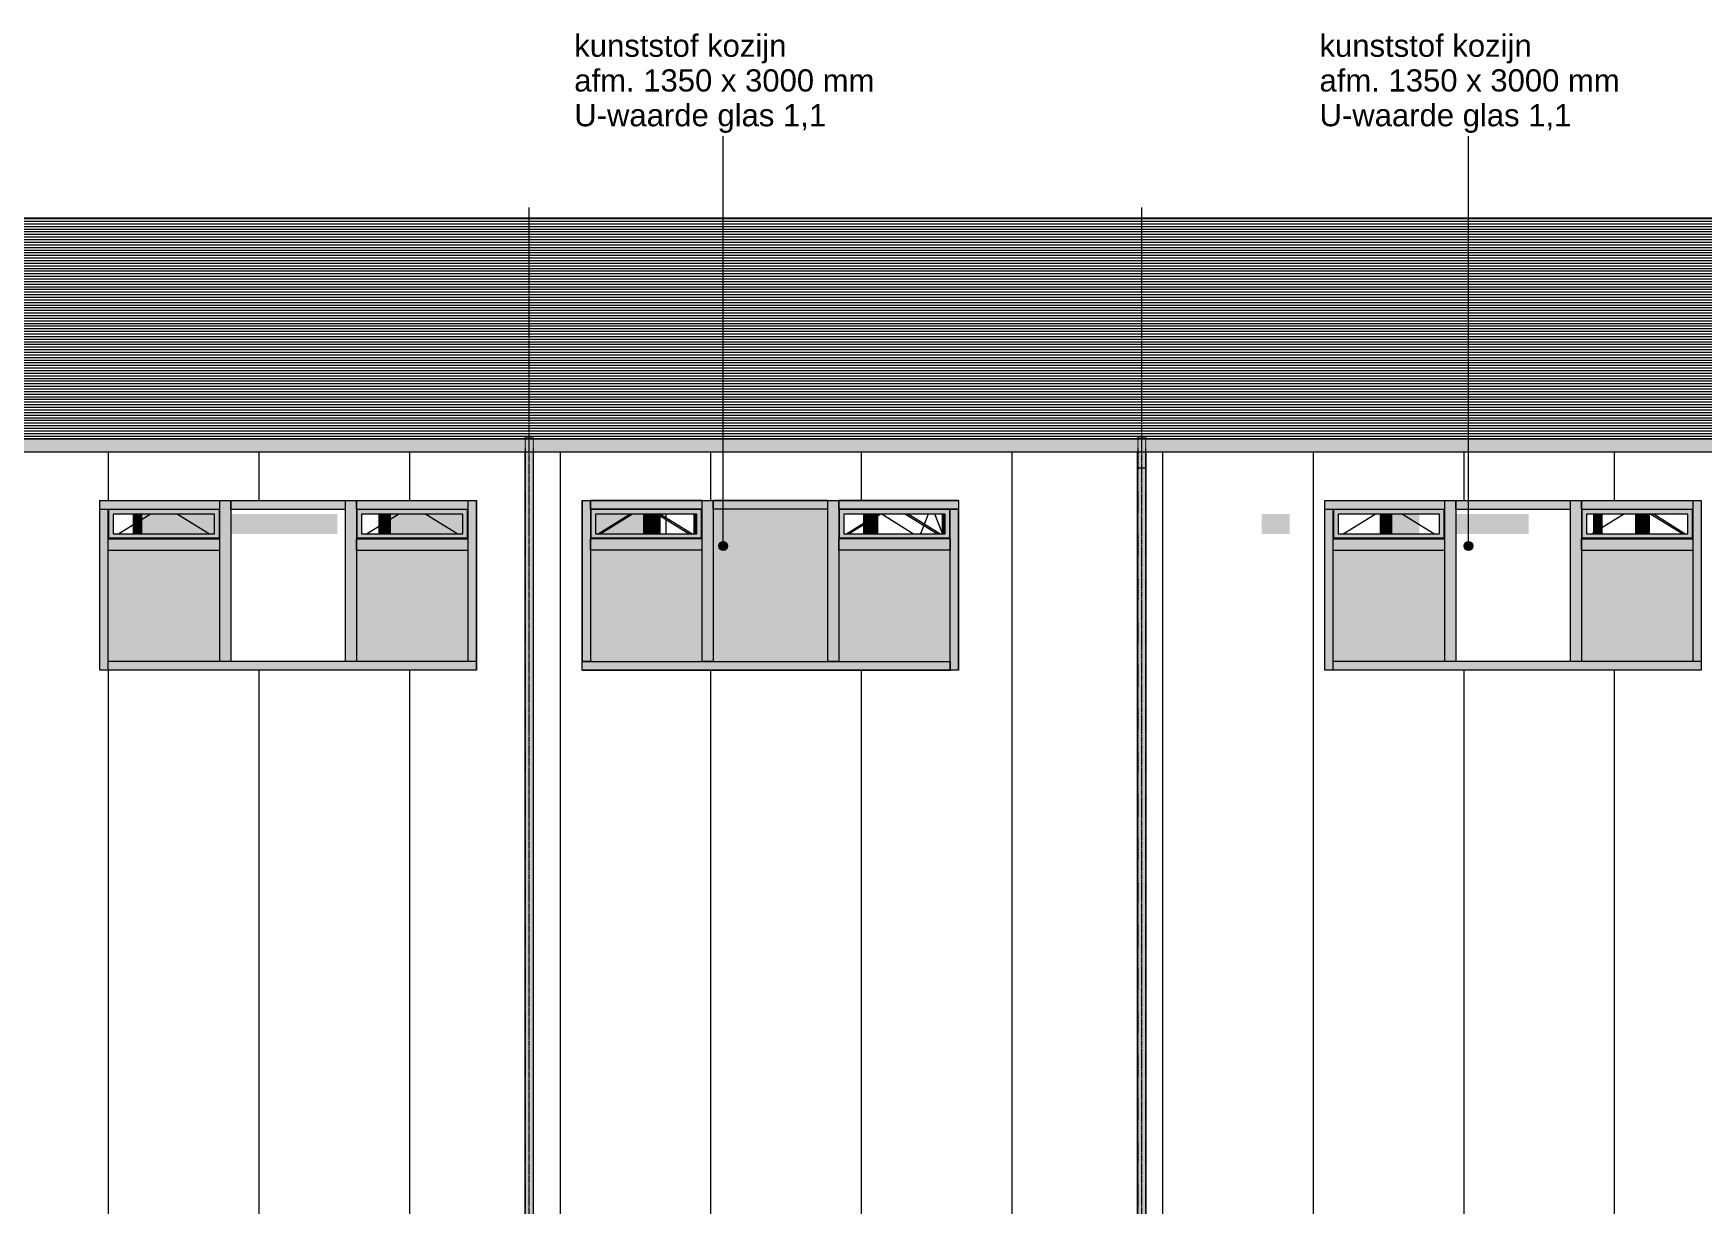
# Model space of a CAD drawing. Header units: millimetres. Extents: x 48682 to 485846, y -7071 to 11878.
# Drawn here: x 96413 to 109712, y 740 to 10074 of the extents above; entities that cross this region are included whole.
import ezdxf

# ---------------------------------------------------------------- set-up
doc = ezdxf.new("R2010")
doc.units = ezdxf.units.MM
doc.linetypes.add('Grid Line', pattern=[22.225, 12.7, -3.175, 3.175, -3.175])
doc.linetypes.add('Hidden', pattern=[4, 2, -2])
for name, color, linetype, lineweight in [('A-DETL', 90, 'Continuous', 13), ('A-DOOR', 31, 'Continuous', 18), ('A-DOOR-GLAZ', 31, 'Continuous', 13), ('A-FLOR', 192, 'Continuous', 18), ('A-FLOR-PATT', 8, 'Continuous', 18), ('A-GLAZ', 151, 'Continuous', 18), ('A-GLAZ-CWMG', 51, 'Continuous', 13), ('A-WALL-PATT', 111, 'Continuous', 13), ('G-ANNO-TEXT', 231, 'Continuous', 9), ('S-COLS', 52, 'Continuous', 18), ('S-COLS-HDLN', 52, 'Hidden', 9), ('S-GRID', 1, 'Continuous', 9)]:
    doc.layers.add(name, color=color, linetype=linetype, lineweight=lineweight)
doc.styles.add('Arial', font='arial.ttf', dxfattribs={"height": 177.035928})

# ---------------------------------------------------------------- blocks, each defined once
blk = doc.blocks.new('300_28_ISR_kolom_buis - ø70x3_6 2-8360458-200_rechts')
at = {"layer": 'S-COLS-HDLN', "linetype": 'Continuous', "lineweight": 18}
for points in [[(71977, 6085), (71977, 6243), (71942, 6243), (71944, 6085), (71976, 6085)], [(71985, 6085), (72012, 6085), (72012, 6243), (71977, 6243), (71977, 6085)]]:
    blk.add_hatch(color=256, dxfattribs=at).paths.add_polyline_path(points, flags=0)
at = {"layer": 'A-DETL', "lineweight": 18}
for p, q in [((71942, 6243), (71942, 6085)), ((72012, 6085), (72012, 6243))]:
    blk.add_line(p, q, dxfattribs=at)
at = {"layer": 'S-COLS', "linetype": 'Hidden', "lineweight": 9}
for p, q in [((71946, 6243), (71946, 6085)), ((72009, 6243), (72009, 6085))]:
    blk.add_line(p, q, dxfattribs=at)
blk = doc.blocks.new('300_28_ISR_kolom_buis - ø70x3_6 2-V1-200_rechts')
at = {"layer": 'S-COLS-HDLN', "linetype": 'Continuous', "lineweight": 18}
h = blk.add_hatch(color=256, dxfattribs=at)
h.paths.add_polyline_path([(75964, 0), (75964, 6740), (75929, 6740), (75929, 0), (75955, 0)], flags=0)
h.paths.add_polyline_path([(75964, 6840), (75964, 6850), (75929, 6849), (75930, 6847), (75934, 6845), (75947, 6841), (75964, 6840)], flags=0)
h = blk.add_hatch(color=256, dxfattribs=at)
h.paths.add_polyline_path([(75964, 0), (75999, 0), (75999, 6740), (75964, 6740), (75964, 249)], flags=0)
h.paths.add_polyline_path([(75964, 6840), (75982, 6841), (75995, 6845), (75998, 6847), (75999, 6850), (75964, 6850)], flags=0)
at = {"layer": 'A-DETL', "lineweight": 18}
for p, q in [((75929, 6850), (75929, 6841)), ((75929, 6850), (75964, 6850)), ((75964, 6850), (75999, 6850)), ((75999, 6841), (75999, 6850)), ((75929, 6740), (75929, 0)), ((75999, 0), (75999, 6740))]:
    blk.add_line(p, q, dxfattribs=at)
at = {"layer": 'S-COLS', "linetype": 'Hidden', "lineweight": 9}
for p, q in [((75933, 6850), (75933, 0)), ((75996, 6850), (75996, 0))]:
    blk.add_line(p, q, dxfattribs=at)
blk = doc.blocks.new('31_WI_RT62_BI_raam - BI_val-8481284-200_rechts')
at = {"layer": 'A-GLAZ'}
for points in [[(62642, 6085), (62642, 6243), (62640, 6243), (62640, 6085)], [(62643, 6085), (62661, 6085), (62661, 6243), (62642, 6243), (62642, 6085)]]:
    blk.add_hatch(color=256, dxfattribs=at).paths.add_polyline_path(points, flags=0)
at = {"layer": 'A-GLAZ', "lineweight": 13}
for p, q in [((61874, 6085), (62127, 6243)), ((62346, 6243), (62599, 6085))]:
    blk.add_line(p, q, dxfattribs=at)
at = {"layer": 'A-GLAZ', "linetype": 'Hidden', "lineweight": 13}
for p, q in [((61874, 6085), (62127, 6243)), ((62346, 6243), (62599, 6085))]:
    blk.add_line(p, q, dxfattribs=at)
at = {"layer": 'A-GLAZ'}
for p, q in [((62640, 6085), (62640, 6243)), ((62642, 6085), (62642, 6243))]:
    blk.add_line(p, q, dxfattribs=at)
blk = doc.blocks.new('31_WI_RT62_BI_raam - BI_val-8509481-200_rechts')
at = {"layer": 'A-GLAZ'}
for points in [[(64621, 6085), (64621, 6243), (64619, 6243), (64619, 6085)], [(64621, 6085), (64639, 6085), (64639, 6243), (64621, 6243), (64621, 6085)]]:
    blk.add_hatch(color=256, dxfattribs=at).paths.add_polyline_path(points, flags=0)
at = {"layer": 'A-GLAZ', "lineweight": 13}
for p, q in [((63852, 6085), (64105, 6243)), ((64324, 6243), (64578, 6085))]:
    blk.add_line(p, q, dxfattribs=at)
at = {"layer": 'A-GLAZ', "linetype": 'Hidden', "lineweight": 13}
for p, q in [((63852, 6085), (64105, 6243)), ((64324, 6243), (64578, 6085))]:
    blk.add_line(p, q, dxfattribs=at)
at = {"layer": 'A-GLAZ'}
for p, q in [((64619, 6085), (64619, 6243)), ((64621, 6085), (64621, 6243))]:
    blk.add_line(p, q, dxfattribs=at)
blk = doc.blocks.new('32_DO_glas - 01-8532440-200_rechts')
at = {"layer": 'A-DOOR-GLAZ'}
blk.add_hatch(color=256, dxfattribs=at).paths.add_polyline_path([(70556, 6085), (70556, 6243), (70333, 6243), (70333, 6085), (70453, 6085)], flags=0)
blk = doc.blocks.new('Rectangular Mullion - 32_rechts_67x100-V3-200_rechts')
at = {"layer": 'A-GLAZ-CWMG'}
blk.add_hatch(color=256, dxfattribs=at).paths.add_polyline_path([(103030, 6085), (103097, 6085), (103097, 6243), (103030, 6243), (103030, 6118)], flags=0)
for p, q in [((103030, 6243), (103030, 6085)), ((103097, 6243), (103097, 6085))]:
    blk.add_line(p, q, dxfattribs=at)
blk = doc.blocks.new('Rectangular Mullion - 32_tussen_90x100-8431527-200_rechts')
at = {"layer": 'A-GLAZ-CWMG'}
blk.add_hatch(color=256, dxfattribs=at).paths.add_polyline_path([(68265, 6085), (68265, 6243), (68175, 6243), (68175, 6085), (68220, 6085)], flags=0)
for p, q in [((68175, 6243), (68175, 6085)), ((68265, 6243), (68265, 6085))]:
    blk.add_line(p, q, dxfattribs=at)
blk = doc.blocks.new('32_DO_glas - 01-8469395-200_rechts')
at = {"layer": 'A-DOOR-GLAZ'}
blk.add_hatch(color=256, dxfattribs=at).paths.add_polyline_path([(97277, 6085), (97857, 6085), (97857, 6243), (97277, 6243), (97277, 6214)], flags=0)
blk = doc.blocks.new('Rectangular Mullion - 32_links_67x100-8469397-200_rechts')
at = {"layer": 'A-GLAZ-CWMG'}
blk.add_hatch(color=256, dxfattribs=at).paths.add_polyline_path([(97277, 6085), (97277, 6243), (97210, 6243), (97210, 6085), (97248, 6085)], flags=0)
for p, q in [((97210, 6085), (97210, 6243)), ((97277, 6085), (97277, 6243))]:
    blk.add_line(p, q, dxfattribs=at)
blk = doc.blocks.new('32_DO_glas - 01-8469398-200_rechts')
at = {"layer": 'A-DOOR-GLAZ'}
blk.add_hatch(color=256, dxfattribs=at).paths.add_polyline_path([(99255, 6085), (99835, 6085), (99835, 6243), (99255, 6243), (99255, 6214)], flags=0)
blk = doc.blocks.new('Rectangular Mullion - 32_tussen_90x100-8469392-200_rechts')
at = {"layer": 'A-GLAZ-CWMG'}
blk.add_hatch(color=256, dxfattribs=at).paths.add_polyline_path([(73663, 6085), (73698, 6085), (73698, 6243), (73608, 6243), (73608, 6085)], flags=0)
for p, q in [((73608, 6243), (73608, 6085)), ((73698, 6243), (73698, 6085))]:
    blk.add_line(p, q, dxfattribs=at)
blk = doc.blocks.new('31_WI_RT62_BI_raam - BI_draaival_links-8501019-200_rechts')
at = {"layer": 'A-GLAZ'}
for points in [[(101363, 6085), (101368, 6085), (101368, 6243), (101363, 6243), (101363, 6118)], [(101403, 6085), (101403, 6243), (101368, 6243), (101368, 6085), (101398, 6085)]]:
    blk.add_hatch(color=256, dxfattribs=at).paths.add_polyline_path(points, flags=0)
for p, q in [((101368, 6085), (101368, 6243)), ((101403, 6243), (101403, 6085))]:
    blk.add_line(p, q, dxfattribs=at)
blk = doc.blocks.new('Rectangular Mullion - 32_tussen_90x100-8501012-200_rechts')
at = {"layer": 'A-GLAZ-CWMG'}
blk.add_hatch(color=256, dxfattribs=at).paths.add_polyline_path([(101295, 6085), (101363, 6085), (101363, 6243), (101273, 6243), (101273, 6085)], flags=0)
for p, q in [((101273, 6243), (101273, 6085)), ((101363, 6243), (101363, 6085))]:
    blk.add_line(p, q, dxfattribs=at)
blk = doc.blocks.new('32_DO_glas - 01-8501051-200_rechts')
at = {"layer": 'A-DOOR-GLAZ'}
blk.add_hatch(color=256, dxfattribs=at).paths.add_polyline_path([(101016, 6085), (101273, 6085), (101273, 6243), (100891, 6243), (100891, 6085)], flags=0)
blk = doc.blocks.new('31_WI_RT62_BI_raam - BI_draaival_links-V6-200_rechts')
at = {"layer": 'A-GLAZ'}
for points in [[(103102, 6085), (103102, 6243), (103097, 6243), (103097, 6085)], [(103137, 6085), (103137, 6243), (103102, 6243), (103102, 6085), (103132, 6085)]]:
    blk.add_hatch(color=256, dxfattribs=at).paths.add_polyline_path(points, flags=0)
for p, q in [((103102, 6085), (103102, 6243)), ((103137, 6243), (103137, 6085))]:
    blk.add_line(p, q, dxfattribs=at)
at = {"layer": 'A-GLAZ', "lineweight": 13}
for p, q in [((103176, 6243), (103424, 6085)), ((103542, 6243), (103480, 6085)), ((103657, 6087), (103596, 6243))]:
    blk.add_line(p, q, dxfattribs=at)
at = {"layer": 'A-GLAZ', "linetype": 'Hidden', "lineweight": 13}
for p, q in [((103176, 6243), (103424, 6085)), ((103542, 6243), (103480, 6085)), ((103657, 6087), (103596, 6243))]:
    blk.add_line(p, q, dxfattribs=at)
blk = doc.blocks.new('31_WI_RT62_BI_raam - BI_draaival_links-V7-200_rechts')
at = {"layer": 'A-GLAZ'}
for points in [[(109250, 6085), (109252, 6085), (109252, 6243), (109247, 6243), (109247, 6085)], [(109287, 6085), (109287, 6243), (109252, 6243), (109252, 6085), (109282, 6085)]]:
    blk.add_hatch(color=256, dxfattribs=at).paths.add_polyline_path(points, flags=0)
for p, q in [((109252, 6085), (109252, 6243)), ((109287, 6243), (109287, 6085))]:
    blk.add_line(p, q, dxfattribs=at)
at = {"layer": 'A-GLAZ', "lineweight": 13}
blk.add_line((109326, 6243), (109574, 6085), dxfattribs=at)
at = {"layer": 'A-GLAZ', "linetype": 'Hidden', "lineweight": 13}
blk.add_line((109326, 6243), (109574, 6085), dxfattribs=at)
blk = doc.blocks.new('300_28_ISR_kolom_buis - ø70x3_6 2-8303387-200_rechts')
at = {"layer": 'S-COLS-HDLN', "linetype": 'Continuous', "lineweight": 18}
for points in [[(105234, 0), (105243, 0), (105243, 6610), (105208, 6610), (105208, 249), (105208, 0), (105225, 0)], [(105252, 0), (105278, 0), (105278, 6610), (105243, 6610), (105243, 0)]]:
    blk.add_hatch(color=256, dxfattribs=at).paths.add_polyline_path(points, flags=0)
at = {"layer": 'A-DETL', "lineweight": 18}
for p, q in [((105208, 6610), (105208, 0)), ((105208, 6610), (105243, 6610)), ((105243, 6610), (105278, 6610)), ((105278, 0), (105278, 6610))]:
    blk.add_line(p, q, dxfattribs=at)
at = {"layer": 'S-COLS', "linetype": 'Hidden', "lineweight": 9}
for p, q in [((105212, 6610), (105212, 0)), ((105274, 6610), (105274, 0))]:
    blk.add_line(p, q, dxfattribs=at)
blk = doc.blocks.new('32_DO_glas - 01-8692261-200_rechts')
at = {"layer": 'A-DOOR-GLAZ'}
blk.add_hatch(color=256, dxfattribs=at).paths.add_polyline_path([(112321, 5067), (112536, 5067), (112536, 5955), (111648, 5955), (111648, 5067)], flags=0)
blk = doc.blocks.new('Rectangular Mullion - 32_rechts_67x100_vlak-8692244-200_rechts')
at = {"layer": 'A-GLAZ-CWMG'}
blk.add_hatch(color=256, dxfattribs=at).paths.add_polyline_path([(113995, 6283), (114514, 6283), (114514, 6350), (113626, 6350), (113626, 6283), (113716, 6283)], flags=0)
for p, q in [((113626, 6283), (113626, 6350)), ((113626, 6350), (114514, 6350)), ((113626, 6283), (114514, 6283)), ((114514, 6350), (114514, 6283))]:
    blk.add_line(p, q, dxfattribs=at)
blk = doc.blocks.new('Rectangular Mullion - 32_links_67x100_vlak-8692245-200_rechts')
at = {"layer": 'A-GLAZ-CWMG'}
blk.add_hatch(color=256, dxfattribs=at).paths.add_polyline_path([(111648, 5000), (112581, 5000), (112581, 5067), (111648, 5067)], flags=0)
for p, q in [((111648, 5000), (111648, 5067)), ((112581, 5067), (111648, 5067)), ((112581, 5000), (111648, 5000))]:
    blk.add_line(p, q, dxfattribs=at)
blk = doc.blocks.new('Rectangular Mullion - 32_rechts_67x100_vlak-8692262-200_rechts')
at = {"layer": 'A-GLAZ-CWMG'}
blk.add_hatch(color=256, dxfattribs=at).paths.add_polyline_path([(114554, 5067), (114581, 5067), (114581, 6000), (114514, 6000), (114514, 5067)], flags=0)
for p, q in [((114514, 6000), (114514, 5067)), ((114581, 6000), (114581, 5067)), ((114581, 5067), (114514, 5067))]:
    blk.add_line(p, q, dxfattribs=at)
blk = doc.blocks.new('Rectangular Mullion - 32_links_67x100_vlak-8692263-200_rechts')
at = {"layer": 'A-GLAZ-CWMG'}
blk.add_hatch(color=256, dxfattribs=at).paths.add_polyline_path([(111648, 6000), (111648, 6283), (111581, 6283), (111581, 6000)], flags=0)
for p, q in [((111581, 6283), (111648, 6283)), ((111581, 6000), (111581, 6283)), ((111648, 6000), (111648, 6283))]:
    blk.add_line(p, q, dxfattribs=at)
blk = doc.blocks.new('Rectangular Mullion - 32_rechts_67x100_vlak-8692246-200_rechts')
at = {"layer": 'A-GLAZ-CWMG'}
blk.add_hatch(color=256, dxfattribs=at).paths.add_polyline_path([(111581, 6283), (112536, 6283), (112536, 6350), (111581, 6350)], flags=0)
for p, q in [((111581, 6283), (111581, 6350)), ((111581, 6350), (112536, 6350)), ((111581, 6283), (112536, 6283)), ((112536, 6350), (112536, 6283))]:
    blk.add_line(p, q, dxfattribs=at)
blk = doc.blocks.new('Rectangular Mullion - 32_links_67x100_vlak-8692247-200_rechts')
at = {"layer": 'A-GLAZ-CWMG'}
blk.add_hatch(color=256, dxfattribs=at).paths.add_polyline_path([(112581, 5000), (113581, 5000), (113581, 5067), (112581, 5067)], flags=0)
for p, q in [((113581, 5067), (112581, 5067)), ((113581, 5000), (112581, 5000))]:
    blk.add_line(p, q, dxfattribs=at)
blk = doc.blocks.new('Rectangular Mullion - 32_tussen_90x100-8256226-200_rechts')
at = {"layer": 'A-GLAZ-CWMG'}
blk.add_hatch(color=256, dxfattribs=at).paths.add_polyline_path([(112626, 5067), (112626, 6000), (112536, 6000), (112536, 5067)], flags=0)
for p, q in [((112536, 6000), (112536, 5067)), ((112626, 6000), (112626, 5067)), ((112626, 5067), (112536, 5067))]:
    blk.add_line(p, q, dxfattribs=at)
blk = doc.blocks.new('Rectangular Mullion - 32_rechts_67x100_vlak-8692248-200_rechts')
at = {"layer": 'A-GLAZ-CWMG'}
blk.add_hatch(color=256, dxfattribs=at).paths.add_polyline_path([(112626, 6283), (113536, 6283), (113536, 6350), (112626, 6350)], flags=0)
for p, q in [((112626, 6283), (112626, 6350)), ((112626, 6350), (113536, 6350)), ((112626, 6283), (113536, 6283)), ((113536, 6350), (113536, 6283))]:
    blk.add_line(p, q, dxfattribs=at)
blk = doc.blocks.new('Rectangular Mullion - 32_links_67x100_vlak-8692249-200_rechts')
at = {"layer": 'A-GLAZ-CWMG'}
blk.add_hatch(color=256, dxfattribs=at).paths.add_polyline_path([(113581, 5000), (114581, 5000), (114581, 5067), (113581, 5067)], flags=0)
for p, q in [((114581, 5067), (113581, 5067)), ((114581, 5067), (114581, 5000)), ((114581, 5000), (113581, 5000))]:
    blk.add_line(p, q, dxfattribs=at)
blk = doc.blocks.new('31_WI_RT62_BI_raam - BI_val-8692271-200_rechts')
at = {"layer": 'A-GLAZ'}
h = blk.add_hatch(color=256, dxfattribs=at)
h.paths.add_polyline_path([(112531, 6045), (112536, 6045), (112536, 6283), (111648, 6283), (111648, 6045), (112496, 6045)], flags=0)
h.paths.add_polyline_path([(112460, 6050), (111653, 6050), (111653, 6278), (112531, 6278), (112531, 6050), (112496, 6050)], flags=0)
h = blk.add_hatch(color=256, dxfattribs=at)
h.paths.add_polyline_path([(111653, 6050), (112531, 6050), (112531, 6278), (111653, 6278), (111653, 6118)], flags=0)
h.paths.add_polyline_path([(112042, 6085), (111688, 6085), (111688, 6243), (112496, 6243), (112496, 6085), (112321, 6085)], flags=0)
for p, q in [((111653, 6050), (111653, 6278)), ((112531, 6278), (111653, 6278)), ((112531, 6278), (112531, 6050)), ((111688, 6243), (111688, 6085)), ((112496, 6243), (111688, 6243)), ((112496, 6085), (112496, 6243)), ((112531, 6050), (111653, 6050)), ((111688, 6085), (112496, 6085))]:
    blk.add_line(p, q, dxfattribs=at)
at = {"layer": 'A-GLAZ', "lineweight": 13}
for p, q in [((111729, 6085), (111983, 6243)), ((112201, 6243), (112455, 6085))]:
    blk.add_line(p, q, dxfattribs=at)
at = {"layer": 'A-GLAZ', "linetype": 'Hidden', "lineweight": 13}
for p, q in [((111729, 6085), (111983, 6243)), ((112201, 6243), (112455, 6085))]:
    blk.add_line(p, q, dxfattribs=at)
blk = doc.blocks.new('Rectangular Mullion - 32_rechts_67x100_vlak-8692278-200_rechts')
at = {"layer": 'A-GLAZ-CWMG'}
blk.add_hatch(color=256, dxfattribs=at).paths.add_polyline_path([(114581, 6000), (114581, 6350), (114514, 6350), (114514, 6000), (114554, 6000)], flags=0)
for p, q in [((114514, 6350), (114581, 6350)), ((114514, 6350), (114514, 6000)), ((114581, 6350), (114581, 6000))]:
    blk.add_line(p, q, dxfattribs=at)
blk = doc.blocks.new('Rectangular Mullion - 32_links_67x100_vlak-8692279-200_rechts')
at = {"layer": 'A-GLAZ-CWMG'}
blk.add_hatch(color=256, dxfattribs=at).paths.add_polyline_path([(111648, 5000), (111648, 6000), (111581, 6000), (111581, 5000)], flags=0)
for p, q in [((111581, 5000), (111581, 6000)), ((111648, 5000), (111648, 6000)), ((111648, 5000), (111581, 5000))]:
    blk.add_line(p, q, dxfattribs=at)
blk = doc.blocks.new('Rectangular Mullion - 32_tussen_90x100-8692250-200_rechts')
at = {"layer": 'A-GLAZ-CWMG'}
blk.add_hatch(color=256, dxfattribs=at).paths.add_polyline_path([(111648, 5955), (112536, 5955), (112536, 6045), (111648, 6045), (111648, 6022)], flags=0)
for p, q in [((111648, 5955), (111648, 6045)), ((111648, 6045), (112536, 6045)), ((112536, 6045), (112536, 5955)), ((111648, 5955), (112536, 5955))]:
    blk.add_line(p, q, dxfattribs=at)
blk = doc.blocks.new('Rectangular Mullion - 32_tussen_90x100-8692251-200_rechts')
at = {"layer": 'A-GLAZ-CWMG'}
blk.add_hatch(color=256, dxfattribs=at).paths.add_polyline_path([(112536, 6000), (112626, 6000), (112626, 6350), (112536, 6350), (112536, 6022)], flags=0)
for p, q in [((112536, 6350), (112626, 6350)), ((112536, 6350), (112536, 6000)), ((112626, 6350), (112626, 6000))]:
    blk.add_line(p, q, dxfattribs=at)
blk = doc.blocks.new('32_DO_glas - 01-8509510-200_rechts')
at = {"layer": 'A-DOOR-GLAZ'}
blk.add_hatch(color=256, dxfattribs=at).paths.add_polyline_path([(102829, 5067), (103717, 5067), (103717, 5955), (102829, 5955), (102829, 5252)], flags=0)
blk = doc.blocks.new('Rectangular Mullion - 32_rechts_67x100_vlak-8481124-200_rechts')
at = {"layer": 'A-GLAZ-CWMG'}
blk.add_hatch(color=256, dxfattribs=at).paths.add_polyline_path([(101295, 6283), (101739, 6283), (101739, 6350), (100851, 6350), (100851, 6283), (101156, 6283)], flags=0)
for p, q in [((100851, 6283), (100851, 6350)), ((101739, 6350), (100851, 6350)), ((101739, 6283), (100851, 6283)), ((101739, 6350), (101739, 6283))]:
    blk.add_line(p, q, dxfattribs=at)
blk = doc.blocks.new('Rectangular Mullion - 32_links_67x100_vlak-8481125-200_rechts')
at = {"layer": 'A-GLAZ-CWMG'}
blk.add_hatch(color=256, dxfattribs=at).paths.add_polyline_path([(102831, 5000), (103717, 5000), (103717, 5067), (102784, 5067), (102784, 5000)], flags=0)
for p, q in [((102784, 5067), (103717, 5067)), ((103717, 5067), (103717, 5000)), ((102784, 5000), (103717, 5000))]:
    blk.add_line(p, q, dxfattribs=at)
blk = doc.blocks.new('Rectangular Mullion - 32_rechts_67x100_vlak-8509514-200_rechts')
at = {"layer": 'A-GLAZ-CWMG'}
blk.add_hatch(color=256, dxfattribs=at).paths.add_polyline_path([(100851, 5067), (100851, 6000), (100784, 6000), (100784, 5067)], flags=0)
for p, q in [((100784, 6000), (100784, 5067)), ((100851, 6000), (100851, 5067)), ((100851, 5067), (100784, 5067))]:
    blk.add_line(p, q, dxfattribs=at)
blk = doc.blocks.new('Rectangular Mullion - 32_links_67x100_vlak-8481179-200_rechts')
at = {"layer": 'A-GLAZ-CWMG'}
blk.add_hatch(color=256, dxfattribs=at).paths.add_polyline_path([(103784, 6000), (103784, 6283), (103717, 6283), (103717, 6000)], flags=0)
for p, q in [((103717, 6283), (103784, 6283)), ((103717, 6000), (103717, 6283)), ((103784, 6000), (103784, 6283))]:
    blk.add_line(p, q, dxfattribs=at)
blk = doc.blocks.new('32_DO_glas - 01-8466179-200_rechts')
at = {"layer": 'A-DOOR-GLAZ'}
blk.add_hatch(color=256, dxfattribs=at).paths.add_polyline_path([(102412, 5067), (102739, 5067), (102739, 6283), (101829, 6283), (101829, 5067), (102272, 5067)], flags=0)
blk = doc.blocks.new('Rectangular Mullion - 32_rechts_67x100_vlak-8481126-200_rechts')
at = {"layer": 'A-GLAZ-CWMG'}
blk.add_hatch(color=256, dxfattribs=at).paths.add_polyline_path([(103249, 6283), (103784, 6283), (103784, 6350), (102829, 6350), (102829, 6283), (103110, 6283)], flags=0)
for p, q in [((102829, 6283), (102829, 6350)), ((103784, 6350), (102829, 6350)), ((103784, 6283), (102829, 6283)), ((103784, 6350), (103784, 6283))]:
    blk.add_line(p, q, dxfattribs=at)
blk = doc.blocks.new('Rectangular Mullion - 32_links_67x100_vlak-8480892-200_rechts')
at = {"layer": 'A-GLAZ-CWMG'}
blk.add_hatch(color=256, dxfattribs=at).paths.add_polyline_path([(102784, 5000), (102784, 5067), (101784, 5067), (101784, 5000), (102552, 5000)], flags=0)
for p, q in [((101784, 5067), (102784, 5067)), ((101784, 5000), (102784, 5000))]:
    blk.add_line(p, q, dxfattribs=at)
blk = doc.blocks.new('Rectangular Mullion - 32_tussen_90x100-8249768-200_rechts')
at = {"layer": 'A-GLAZ-CWMG'}
blk.add_hatch(color=256, dxfattribs=at).paths.add_polyline_path([(102829, 5067), (102829, 6000), (102739, 6000), (102739, 5067)], flags=0)
for p, q in [((102739, 6000), (102739, 5067)), ((102829, 6000), (102829, 5067)), ((102829, 5067), (102739, 5067))]:
    blk.add_line(p, q, dxfattribs=at)
blk = doc.blocks.new('Rectangular Mullion - 32_rechts_67x100_vlak-8481127-200_rechts')
at = {"layer": 'A-GLAZ-CWMG'}
blk.add_hatch(color=256, dxfattribs=at).paths.add_polyline_path([(102272, 6283), (102739, 6283), (102739, 6350), (101829, 6350), (101829, 6283), (102133, 6283)], flags=0)
for p, q in [((101829, 6283), (101829, 6350)), ((102739, 6350), (101829, 6350)), ((102739, 6283), (101829, 6283)), ((102739, 6350), (102739, 6283))]:
    blk.add_line(p, q, dxfattribs=at)
blk = doc.blocks.new('Rectangular Mullion - 32_links_67x100_vlak-8480894-200_rechts')
at = {"layer": 'A-GLAZ-CWMG'}
blk.add_hatch(color=256, dxfattribs=at).paths.add_polyline_path([(101435, 5000), (101784, 5000), (101784, 5067), (100784, 5067), (100784, 5000), (101156, 5000)], flags=0)
for p, q in [((100784, 5000), (100784, 5067)), ((100784, 5067), (101784, 5067)), ((100784, 5000), (101784, 5000))]:
    blk.add_line(p, q, dxfattribs=at)
blk = doc.blocks.new('31_WI_RT62_BI_raam - BI_val-V10-200_rechts')
at = {"layer": 'A-GLAZ'}
h = blk.add_hatch(color=256, dxfattribs=at)
h.paths.add_polyline_path([(102829, 6045), (103717, 6045), (103717, 6283), (102829, 6283), (102829, 6112)], flags=0)
h.paths.add_polyline_path([(102869, 6050), (102834, 6050), (102834, 6278), (103712, 6278), (103712, 6050), (102970, 6050)], flags=0)
h = blk.add_hatch(color=256, dxfattribs=at)
h.paths.add_polyline_path([(102834, 6050), (103712, 6050), (103712, 6278), (102834, 6278), (102834, 6118)], flags=0)
h.paths.add_polyline_path([(103677, 6085), (102869, 6085), (102869, 6243), (103677, 6243), (103677, 6118)], flags=0)
for p, q in [((102834, 6050), (102834, 6278)), ((103712, 6278), (102834, 6278)), ((103712, 6278), (103712, 6050)), ((102869, 6243), (102869, 6085)), ((103677, 6243), (102869, 6243)), ((103677, 6085), (103677, 6243)), ((103712, 6050), (102834, 6050)), ((102869, 6085), (103677, 6085))]:
    blk.add_line(p, q, dxfattribs=at)
at = {"layer": 'A-GLAZ', "lineweight": 13}
for p, q in [((103164, 6243), (102911, 6085)), ((103636, 6085), (103383, 6243))]:
    blk.add_line(p, q, dxfattribs=at)
at = {"layer": 'A-GLAZ', "linetype": 'Hidden', "lineweight": 13}
for p, q in [((103164, 6243), (102911, 6085)), ((103636, 6085), (103383, 6243))]:
    blk.add_line(p, q, dxfattribs=at)
blk = doc.blocks.new('Rectangular Mullion - 32_rechts_67x100_vlak-8481204-200_rechts')
at = {"layer": 'A-GLAZ-CWMG'}
blk.add_hatch(color=256, dxfattribs=at).paths.add_polyline_path([(100784, 6000), (100851, 6000), (100851, 6350), (100784, 6350), (100784, 6022)], flags=0)
for p, q in [((100784, 6350), (100851, 6350)), ((100784, 6350), (100784, 6000)), ((100851, 6350), (100851, 6000))]:
    blk.add_line(p, q, dxfattribs=at)
blk = doc.blocks.new('Rectangular Mullion - 32_links_67x100_vlak-8509530-200_rechts')
at = {"layer": 'A-GLAZ-CWMG'}
blk.add_hatch(color=256, dxfattribs=at).paths.add_polyline_path([(103784, 5000), (103784, 6000), (103717, 6000), (103717, 5000)], flags=0)
for p, q in [((103717, 5000), (103717, 6000)), ((103784, 5000), (103784, 6000)), ((103784, 5000), (103717, 5000))]:
    blk.add_line(p, q, dxfattribs=at)
blk = doc.blocks.new('Rectangular Mullion - 32_tussen_90x100-8481085-200_rechts')
at = {"layer": 'A-GLAZ-CWMG'}
blk.add_hatch(color=256, dxfattribs=at).paths.add_polyline_path([(103389, 5955), (103717, 5955), (103717, 6045), (102829, 6045), (102829, 5955), (103110, 5955)], flags=0)
for p, q in [((102829, 5955), (102829, 6045)), ((103717, 6045), (102829, 6045)), ((103717, 6045), (103717, 5955)), ((103717, 5955), (102829, 5955))]:
    blk.add_line(p, q, dxfattribs=at)
blk = doc.blocks.new('Rectangular Mullion - 32_tussen_90x100-8481164-200_rechts')
at = {"layer": 'A-GLAZ-CWMG'}
blk.add_hatch(color=256, dxfattribs=at).paths.add_polyline_path([(102739, 6000), (102829, 6000), (102829, 6350), (102739, 6350), (102739, 6022)], flags=0)
for p, q in [((102739, 6350), (102829, 6350)), ((102739, 6350), (102739, 6000)), ((102829, 6350), (102829, 6000))]:
    blk.add_line(p, q, dxfattribs=at)

msp = doc.modelspace()

# ---------------------------------------------------------------- hatches: boundary and pattern name
at = {"layer": 'A-FLOR'}
msp.add_hatch(color=256, dxfattribs=at).paths.add_polyline_path([(115111.81041, 6740), (115552.45215, 6740), (115552.45215, 6840), (51145.45215, 6840), (51145.45215, 6740), (114972.25142, 6740)], flags=0)
at = {"layer": 'A-FLOR-PATT', "lineweight": 9}
h = msp.add_hatch(dxfattribs=at)
h.set_pattern_fill('FP_4', color=256, style=0, pattern_type=2)
h.set_pattern_definition([(0, (0, -8981.513), (0, 20.878), [])])
h.paths.add_polyline_path([(51145.45215, 6840), (115552.45215, 6840), (115552.45215, 8599.32706), (51145.45215, 8599.32706), (51145.45215, 7946.27762)], flags=0)
h.paths.add_polyline_path([(115002.45215, 6840), (114984.95215, 6841.26764), (114972.14126, 6844.73091), (114968.64474, 6847.01293), (114967.45215, 6850), (115037.45215, 6849.46183), (115036.25955, 6847.01293), (115032.76304, 6844.73091), (115019.95215, 6841.26764), (115011.51081, 6840.3224)], flags=0)
h.paths.add_polyline_path([(90603.60599, 6840), (90586.10599, 6841.26764), (90573.2951, 6844.73091), (90569.79859, 6847.01293), (90568.60599, 6850), (90638.60599, 6849.46183), (90637.4134, 6847.01293), (90633.91688, 6844.73091), (90621.10599, 6841.26764), (90612.66466, 6840.3224)], flags=0)
h.paths.add_polyline_path([(56445.22138, 6840), (56427.72138, 6841.26764), (56414.91049, 6844.73091), (56411.41397, 6847.01293), (56410.22138, 6850), (56480.22138, 6849.46183), (56479.02878, 6847.01293), (56475.53227, 6844.73091), (56462.72138, 6841.26764), (56454.28004, 6840.3224)], flags=0)
h.paths.add_polyline_path([(110122.68292, 6840), (110105.18292, 6841.26764), (110092.37203, 6844.73091), (110088.87551, 6847.01293), (110087.6868, 6850), (110157.68292, 6849.46183), (110156.49032, 6847.01293), (110152.9938, 6844.73091), (110140.18292, 6841.26764), (110131.74158, 6840.3224)], flags=0)
h.paths.add_polyline_path([(61324.99061, 6840), (61307.49061, 6841.26764), (61294.67972, 6844.73091), (61291.1832, 6847.01293), (61289.99061, 6850), (61359.99061, 6849.46183), (61358.79801, 6847.01293), (61355.3015, 6844.73091), (61342.49061, 6841.26764), (61334.04927, 6840.3224)], flags=0)
h.paths.add_polyline_path([(85723.83676, 6840), (85706.33676, 6841.26764), (85693.52587, 6844.73091), (85690.02936, 6847.01293), (85688.83676, 6850), (85758.83676, 6849.46183), (85757.64417, 6847.01293), (85754.14765, 6844.73091), (85741.33676, 6841.26764), (85732.89543, 6840.3224)], flags=0)
h.paths.add_polyline_path([(105242.91368, 6840), (105225.41368, 6841.26764), (105212.6028, 6844.73091), (105209.10628, 6847.01293), (105207.91368, 6850), (105277.91368, 6849.46183), (105276.72109, 6847.01293), (105273.22457, 6844.73091), (105260.41368, 6841.26764), (105251.97235, 6840.3224)], flags=0)
h.paths.add_polyline_path([(95483.37522, 6840), (95465.87522, 6841.26764), (95453.06433, 6844.73091), (95449.56782, 6847.01293), (95448.37522, 6850), (95518.37522, 6849.46183), (95517.18263, 6847.01293), (95513.68611, 6844.73091), (95500.87522, 6841.26764), (95492.43389, 6840.3224)], flags=0)
h.paths.add_polyline_path([(75964.2983, 6840), (75946.7983, 6841.26764), (75933.98741, 6844.73091), (75930.4909, 6847.01293), (75929.2983, 6850), (75999.2983, 6849.46183), (75998.1057, 6847.01293), (75994.60919, 6844.73091), (75981.7983, 6841.26764), (75973.35697, 6840.3224)], flags=0)
h.paths.add_polyline_path([(100363.14445, 6840), (100345.64445, 6841.26764), (100332.83356, 6844.73091), (100329.33705, 6847.01293), (100328.14445, 6850), (100398.14445, 6849.46183), (100396.95186, 6847.01293), (100393.45534, 6844.73091), (100380.64445, 6841.26764), (100372.20312, 6840.3224)], flags=0)
h.paths.add_polyline_path([(80844.06753, 6840), (80826.56753, 6841.26764), (80813.75664, 6844.73091), (80810.26013, 6847.01293), (80809.06753, 6850), (80879.06753, 6849.46183), (80877.87493, 6847.01293), (80874.37842, 6844.73091), (80861.56753, 6841.26764), (80853.1262, 6840.3224)], flags=0)
at = {"layer": 'A-WALL-PATT', "lineweight": 9}
h = msp.add_hatch(dxfattribs=at)
h.set_pattern_fill('FP_3', color=256, style=0, pattern_type=2)
h.set_pattern_definition([(90, (51410.5, 0), (-1200, 7e-14), [])])
h.paths.add_polyline_path([(51460.45215, 0), (56410.22138, 0), (56410.22138, 6740), (51360.45215, 6740), (51360.45215, 800), (51460.45215, 800), (51460.45215, 15.19534)], flags=0)
h.paths.add_polyline_path([(115077.45215, 0), (115077.45215, 6740), (115037.45215, 6740), (115037.45215, 0)], flags=0)
h.paths.add_polyline_path([(114967.45215, 0), (114967.45215, 6740), (110157.68292, 6740), (110157.68292, 0), (114832.69243, 0)], flags=0)
h.paths.add_polyline_path([(110087.68292, 0), (110087.68292, 6740), (105277.91368, 6740), (105277.91368, 0), (108971.21489, 0)], flags=0)
h.paths.add_polyline_path([(56480.22138, 0), (61289.99061, 0), (61289.99061, 6740), (56480.22138, 6740), (56480.22138, 57.01089)], flags=0)
h.paths.add_polyline_path([(61359.99061, 0), (66169.75984, 0), (66169.75984, 6740), (61359.99061, 6740), (61359.99061, 249.43203)], flags=0)
h.paths.add_polyline_path([(66239.75984, 0), (71049.52907, 0), (71049.52907, 6740), (66239.75984, 6740), (66239.75984, 57.01089)], flags=0)
h.paths.add_polyline_path([(71119.52907, 0), (75929.2983, 0), (75929.2983, 6740), (71119.52907, 6740), (71119.52907, 57.01089)], flags=0)
h.paths.add_polyline_path([(75999.2983, 0), (80809.06753, 0), (80809.06753, 6740), (75999.2983, 6740), (75999.2983, 249.43203)], flags=0)
h.paths.add_polyline_path([(80879.06753, 0), (85688.83676, 0), (85688.83676, 6740), (80879.06753, 6740), (80879.06753, 249.43203)], flags=0)
h.paths.add_polyline_path([(85758.83676, 0), (90568.60599, 0), (90568.60599, 6740), (85758.83676, 6740), (85758.83676, 249.43203)], flags=0)
h.paths.add_polyline_path([(90638.60599, 0), (95448.37522, 0), (95448.37522, 6740), (90638.60599, 6740), (90638.60599, 57.01089)], flags=0)
h.paths.add_polyline_path([(105207.91368, 0), (105207.91368, 6740), (100398.14445, 6740), (100398.14445, 0), (105203.12219, 0)], flags=0)
h.paths.add_polyline_path([(95518.37522, 0), (100328.14445, 0), (100328.14445, 6740), (95518.37522, 6740), (95518.37522, 249.43203)], flags=0)
h.paths.add_polyline_path([(106701.46996, 5000), (106701.46996, 6350), (109701.46996, 6350), (109701.46996, 5000), (106738.27107, 5000)], flags=0)
h.paths.add_polyline_path([(93340.60812, 5000), (91024.81894, 5000), (91024.81894, 6350), (94024.81894, 6350), (94024.81894, 5000)], flags=0)
h.paths.add_polyline_path([(87182.39304, 5000), (87182.39304, 6350), (90182.39304, 6350), (90182.39304, 5000), (87758.24856, 5000)], flags=0)
h.paths.add_polyline_path([(54986.6651, 5000), (51986.6651, 5000), (51986.6651, 6350), (54986.6651, 6350), (54986.6651, 5637.22394)], flags=0)
h.paths.add_polyline_path([(77422.85458, 5000), (77422.85458, 6350), (80422.85458, 6350), (80422.85458, 5000), (77430.88337, 5000)], flags=0)
h.paths.add_polyline_path([(62079.39458, 5000), (61746.20356, 5000), (61746.20356, 6350), (64746.20356, 6350), (64746.20356, 5000), (63195.86649, 5000)], flags=0)
h.paths.add_polyline_path([(102272.38342, 5000), (100784.35741, 5000), (100784.35741, 6350), (103784.35741, 6350), (103784.35741, 5000), (102551.5014, 5000)], flags=0)
h.paths.add_polyline_path([(67663.31612, 5000), (67663.31612, 6350), (70663.31612, 6350), (70663.31612, 5000), (68778.22605, 5000)], flags=0)
h.paths.add_polyline_path([(111581.23919, 5000), (111581.23919, 6350), (114581.23919, 6350), (114581.23919, 5000), (112320.63063, 5000)], flags=0)
h.paths.add_polyline_path([(96941.9315, 5000), (96941.9315, 6350), (99941.9315, 6350), (99941.9315, 5000), (97806.49577, 5000)], flags=0)
h.paths.add_polyline_path([(71505.74202, 5000), (71505.74202, 6350), (74505.74202, 6350), (74505.74202, 5000), (71569.40583, 5000)], flags=0)
h.paths.add_polyline_path([(81265.28048, 5000), (81265.28048, 6350), (84265.28048, 6350), (84265.28048, 5000), (82175.889, 5000)], flags=0)
h.paths.add_polyline_path([(60903.77766, 5000), (57903.77766, 5000), (57903.77766, 6350), (60903.77766, 6350), (60903.77766, 5637.22394)], flags=0)
h = msp.add_hatch(dxfattribs=at)
h.set_pattern_fill('FP_1', color=256, style=0, pattern_type=2)
h.set_pattern_definition([(90, (49852.5, 0), (-1200, 7e-14), [])])
h.paths.add_polyline_path([(115217.45215, 800), (115217.45215, 5000), (115177.45215, 5000), (115177.45215, 800)], flags=0)
h.paths.add_polyline_path([(73608.45215, 6085), (73608.45215, 6243), (73590.74202, 6243), (73590.74202, 6085)], flags=0)
h.paths.add_polyline_path([(64618.75215, 6085), (64618.75215, 6243), (64585.74973, 6243), (64585.74973, 6085), (64591.45638, 6085)], flags=0)
h.paths.add_polyline_path([(101435.02948, 6085), (101678.60599, 6085), (101678.60599, 6243), (101402.74973, 6243), (101402.74973, 6085)], flags=0)
h.paths.add_polyline_path([(91386.78227, 6085), (91701.15456, 6085), (91701.15456, 6243), (91131.81894, 6243), (91131.81894, 6085), (91247.22328, 6085)], flags=0)
h.paths.add_polyline_path([(77529.85458, 6085), (77718.04732, 6085), (77718.04732, 6243), (77529.85458, 6243), (77529.85458, 6118.27679)], flags=0)
h.paths.add_polyline_path([(109594.46996, 6085), (109594.46996, 6243), (109286.85697, 6243), (109286.85697, 6085), (109529.45085, 6085)], flags=0)
h.paths.add_polyline_path([(79507.85458, 6085), (79531.15456, 6085), (79531.15456, 6243), (79507.85458, 6243), (79507.85458, 6118.27679)], flags=0)
h.paths.add_polyline_path([(89267.39304, 6085), (90018.04732, 6085), (90018.04732, 6243), (89267.39304, 6243), (89267.39304, 6118.27679)], flags=0)
h.paths.add_polyline_path([(103656.90599, 6085), (103656.90599, 6243), (103136.85697, 6243), (103136.85697, 6085), (103528.41432, 6085)], flags=0)
h.paths.add_polyline_path([(115217.45215, 6350), (115217.45215, 6740), (115177.45215, 6740), (115177.45215, 6350)], flags=0)
h = msp.add_hatch(dxfattribs=at)
h.set_pattern_fill('FP_2', color=256, style=0, pattern_type=2)
h.set_pattern_definition([(90, (53340.5, 0), (-1200, 7e-14), [])])
h.paths.add_polyline_path([(54071.6651, 6085), (54524.54732, 6085), (54524.54732, 6243), (54071.6651, 6243), (54071.6651, 6105.75141)], flags=0)
h.paths.add_polyline_path([(58010.77766, 6085), (58392.45215, 6085), (58392.45215, 6243), (58010.77766, 6243), (58010.77766, 6118.27679)], flags=0)
h.paths.add_polyline_path([(114474.23919, 6085), (114474.23919, 6243), (114394.45215, 6243), (114394.45215, 6085), (114414.01546, 6085)], flags=0)
h.paths.add_polyline_path([(58462.45215, 6085), (58818.77766, 6085), (58818.77766, 6243), (58462.45215, 6243), (58462.45215, 6118.27679)], flags=0)
h.paths.add_polyline_path([(109110.77388, 6085), (109179.85697, 6085), (109179.85697, 6243), (108912.45215, 6243), (108912.45215, 6085), (108971.21489, 6085)], flags=0)
h.paths.add_polyline_path([(59988.77766, 6085), (60342.45215, 6085), (60342.45215, 6243), (59988.77766, 6243), (59988.77766, 6118.27679)], flags=0)
h.paths.add_polyline_path([(71612.74202, 6085), (71942.45215, 6085), (71942.45215, 6243), (71612.74202, 6243), (71612.74202, 6105.75141)], flags=0)
h.paths.add_polyline_path([(108842.45215, 6085), (108842.45215, 6243), (108786.46996, 6243), (108786.46996, 6085), (108831.6559, 6085)], flags=0)
h.paths.add_polyline_path([(72012.45215, 6085), (72399.99061, 6085), (72399.99061, 6243), (72012.45215, 6243), (72012.45215, 6118.27679)], flags=0)
h.paths.add_polyline_path([(77825.04732, 6085), (78092.45215, 6085), (78092.45215, 6243), (77825.04732, 6243), (77825.04732, 6118.27679)], flags=0)
h.paths.add_polyline_path([(102970.17836, 6085), (103029.85697, 6085), (103029.85697, 6243), (102869.35741, 6243), (102869.35741, 6085)], flags=0)
h.paths.add_polyline_path([(78162.45215, 6085), (78337.85458, 6085), (78337.85458, 6243), (78162.45215, 6243), (78162.45215, 6118.27679)], flags=0)
h.paths.add_polyline_path([(83644.45215, 6085), (84137.82907, 6085), (84137.82907, 6243), (83644.45215, 6243), (83644.45215, 6118.27679)], flags=0)
h.paths.add_polyline_path([(97108.70082, 6085), (97210.45215, 6085), (97210.45215, 6243), (97048.9315, 6243), (97048.9315, 6085)], flags=0)
at = {"layer": 'G-ANNO-TEXT'}
h = msp.add_hatch(color=250, dxfattribs=at)
edge = h.paths.add_edge_path(flags=0)
edge.add_arc((101908.9915, 5988.51045), 35, 0, 360)
h = msp.add_hatch(color=250, dxfattribs=at)
edge = h.paths.add_edge_path(flags=0)
edge.add_arc((107846.85547, 5988.51045), 35, 0, 360)

# ---------------------------------------------------------------- linework, layer by layer
at = {"layer": 'A-DETL', "lineweight": 18}
for p, q in [((115552.45215, 8600), (51145.45215, 8600)), ((51145.45215, 6740), (115552.45215, 6740)), ((96941.9315, 5000), (96941.9315, 6350)), ((96941.9315, 6350), (99941.9315, 6350)), ((99941.9315, 6350), (99941.9315, 5000)), ((100784.35741, 5000), (100784.35741, 6350)), ((100784.35741, 6350), (103784.35741, 6350)), ((103784.35741, 6350), (103784.35741, 5000)), ((106701.46996, 5000), (106701.46996, 6350)), ((106701.46996, 6350), (109701.46996, 6350)), ((109701.46996, 6350), (109701.46996, 5000)), ((97210.45215, 6085), (97210.45215, 6243)), ((103029.85697, 6085), (103029.85697, 6243)), ((109179.85697, 6085), (109179.85697, 6243)), ((99941.9315, 5000), (96941.9315, 5000)), ((103784.35741, 5000), (100784.35741, 5000)), ((109701.46996, 5000), (106701.46996, 5000))]:
    msp.add_line(p, q, dxfattribs=at)
at = {"layer": 'A-FLOR'}
msp.add_line((115552.45215, 6840), (51145.45215, 6840), dxfattribs=at)
at = {"layer": 'G-ANNO-TEXT', "color": 250}
for p, q in [((101908.9915, 5988.51045), (101908.9915, 9255.72334)), ((107846.85547, 5988.51045), (107846.85547, 9255.72334))]:
    msp.add_line(p, q, dxfattribs=at)
for centre in [(101908.9915, 5988.51045), (107846.85547, 5988.51045)]:
    msp.add_circle(centre, 35, dxfattribs=at)
at = {"layer": 'S-GRID', "lineweight": 18}
for p, q in [((100363.14445, 8285.92369), (100363.14445, 8685.92369)), ((105242.91368, 8285.92369), (105242.91368, 8685.92369))]:
    msp.add_line(p, q, dxfattribs=at)
at = {"layer": 'S-GRID', "linetype": 'Grid Line', "lineweight": 18}
for p, q in [((100363.14445, -2817.9225), (100363.14445, 8285.92369)), ((105242.91368, -2817.9225), (105242.91368, 8285.92369))]:
    msp.add_line(p, q, dxfattribs=at)

# ---------------------------------------------------------------- block references
at = {"layer": 'A-DOOR'}
for name, p in [('32_DO_glas - 01-8466179-200_rechts', (0, 0)), ('32_DO_glas - 01-8469395-200_rechts', (0, 0)), ('32_DO_glas - 01-8469398-200_rechts', (-1268.52064, 0)), ('32_DO_glas - 01-8469398-200_rechts', (-1000, 0)), ('32_DO_glas - 01-8469398-200_rechts', (0, 0)), ('32_DO_glas - 01-8501051-200_rechts', (0, 0)), ('32_DO_glas - 01-8532440-200_rechts', (35866, 0)), ('32_DO_glas - 01-8532440-200_rechts', (36900, 0)), ('32_DO_glas - 01-8469398-200_rechts', (8491.01782, 0)), ('32_DO_glas - 01-8692261-200_rechts', (-14639.30769, 0)), ('32_DO_glas - 01-8692261-200_rechts', (-12661.30769, 0)), ('32_DO_glas - 01-8509510-200_rechts', (-1978, 0)), ('32_DO_glas - 01-8509510-200_rechts', (0, 0)), ('32_DO_glas - 01-8692261-200_rechts', (-4879.76923, 0)), ('32_DO_glas - 01-8692261-200_rechts', (-2901.76923, 0))]:
    msp.add_blockref(name, p, dxfattribs=at)
at = {"layer": 'A-GLAZ'}
for name, p in [('31_WI_RT62_BI_raam - BI_val-8692271-200_rechts', (-14639.30769, 0)), ('31_WI_RT62_BI_raam - BI_val-8692271-200_rechts', (-12661.30769, 0)), ('31_WI_RT62_BI_raam - BI_val-V10-200_rechts', (-1978, 0)), ('31_WI_RT62_BI_raam - BI_val-V10-200_rechts', (0, 0)), ('31_WI_RT62_BI_raam - BI_val-8692271-200_rechts', (-4879.76923, 0)), ('31_WI_RT62_BI_raam - BI_val-8692271-200_rechts', (-2901.76923, 0)), ('31_WI_RT62_BI_raam - BI_val-8481284-200_rechts', (39038.15385, 0)), ('31_WI_RT62_BI_raam - BI_draaival_links-8501019-200_rechts', (0, 0)), ('31_WI_RT62_BI_raam - BI_val-8509481-200_rechts', (39038.15385, 0)), ('31_WI_RT62_BI_raam - BI_draaival_links-V6-200_rechts', (0, 0)), ('31_WI_RT62_BI_raam - BI_draaival_links-V7-200_rechts', (0, 0))]:
    msp.add_blockref(name, p, dxfattribs=at)
at = {"layer": 'A-GLAZ-CWMG'}
for name, p in [('Rectangular Mullion - 32_rechts_67x100_vlak-8692246-200_rechts', (-14639.30769, 0)), ('Rectangular Mullion - 32_links_67x100_vlak-8692263-200_rechts', (-14639.30769, 0)), ('Rectangular Mullion - 32_tussen_90x100-8692251-200_rechts', (-14639.30769, 0)), ('Rectangular Mullion - 32_rechts_67x100_vlak-8692248-200_rechts', (-14639.30769, 0)), ('Rectangular Mullion - 32_tussen_90x100-8692251-200_rechts', (-13639.30769, 0)), ('Rectangular Mullion - 32_rechts_67x100_vlak-8692244-200_rechts', (-14639.30769, 0)), ('Rectangular Mullion - 32_rechts_67x100_vlak-8692278-200_rechts', (-14639.30769, 0)), ('Rectangular Mullion - 32_rechts_67x100_vlak-8481204-200_rechts', (0, 0)), ('Rectangular Mullion - 32_rechts_67x100_vlak-8481124-200_rechts', (0, 0)), ('Rectangular Mullion - 32_tussen_90x100-8481164-200_rechts', (-1000, 0)), ('Rectangular Mullion - 32_rechts_67x100_vlak-8481127-200_rechts', (0, 0)), ('Rectangular Mullion - 32_tussen_90x100-8481164-200_rechts', (0, 0)), ('Rectangular Mullion - 32_rechts_67x100_vlak-8481126-200_rechts', (0, 0)), ('Rectangular Mullion - 32_links_67x100_vlak-8481179-200_rechts', (0, 0)), ('Rectangular Mullion - 32_rechts_67x100_vlak-8692246-200_rechts', (-4879.76923, 0)), ('Rectangular Mullion - 32_links_67x100_vlak-8692263-200_rechts', (-4879.76923, 0)), ('Rectangular Mullion - 32_tussen_90x100-8692251-200_rechts', (-4879.76923, 0)), ('Rectangular Mullion - 32_rechts_67x100_vlak-8692248-200_rechts', (-4879.76923, 0)), ('Rectangular Mullion - 32_tussen_90x100-8692251-200_rechts', (-3879.76923, 0)), ('Rectangular Mullion - 32_rechts_67x100_vlak-8692244-200_rechts', (-4879.76923, 0)), ('Rectangular Mullion - 32_rechts_67x100_vlak-8692278-200_rechts', (-4879.76923, 0)), ('Rectangular Mullion - 32_links_67x100-8469397-200_rechts', (0, 0)), ('Rectangular Mullion - 32_tussen_90x100-8469392-200_rechts', (25557, 0)), ('Rectangular Mullion - 32_tussen_90x100-8501012-200_rechts', (0, 0)), ('Rectangular Mullion - 32_rechts_67x100-V3-200_rechts', (0, 0)), ('Rectangular Mullion - 32_tussen_90x100-8431527-200_rechts', (38968, 0)), ('Rectangular Mullion - 32_rechts_67x100-V3-200_rechts', (6150, 0)), ('Rectangular Mullion - 32_links_67x100_vlak-8692279-200_rechts', (-14639.30769, 0)), ('Rectangular Mullion - 32_tussen_90x100-8692250-200_rechts', (-14639.30769, 0)), ('Rectangular Mullion - 32_tussen_90x100-8256226-200_rechts', (-14639.30769, 0)), ('Rectangular Mullion - 32_tussen_90x100-8256226-200_rechts', (-13639.30769, 0)), ('Rectangular Mullion - 32_tussen_90x100-8692250-200_rechts', (-12661.30769, 0)), ('Rectangular Mullion - 32_rechts_67x100_vlak-8692262-200_rechts', (-14639.30769, 0)), ('Rectangular Mullion - 32_rechts_67x100_vlak-8509514-200_rechts', (0, 0)), ('Rectangular Mullion - 32_tussen_90x100-8481085-200_rechts', (-1978, 0)), ('Rectangular Mullion - 32_tussen_90x100-8249768-200_rechts', (-1000, 0)), ('Rectangular Mullion - 32_tussen_90x100-8249768-200_rechts', (0, 0)), ('Rectangular Mullion - 32_tussen_90x100-8481085-200_rechts', (0, 0)), ('Rectangular Mullion - 32_links_67x100_vlak-8509530-200_rechts', (0, 0)), ('Rectangular Mullion - 32_links_67x100_vlak-8692279-200_rechts', (-4879.76923, 0)), ('Rectangular Mullion - 32_tussen_90x100-8692250-200_rechts', (-4879.76923, 0)), ('Rectangular Mullion - 32_tussen_90x100-8256226-200_rechts', (-4879.76923, 0)), ('Rectangular Mullion - 32_tussen_90x100-8256226-200_rechts', (-3879.76923, 0)), ('Rectangular Mullion - 32_tussen_90x100-8692250-200_rechts', (-2901.76923, 0)), ('Rectangular Mullion - 32_rechts_67x100_vlak-8692262-200_rechts', (-4879.76923, 0)), ('Rectangular Mullion - 32_links_67x100_vlak-8692245-200_rechts', (-14639.30769, 0)), ('Rectangular Mullion - 32_links_67x100_vlak-8692247-200_rechts', (-14639.30769, 0)), ('Rectangular Mullion - 32_links_67x100_vlak-8692249-200_rechts', (-14639.30769, 0)), ('Rectangular Mullion - 32_links_67x100_vlak-8480894-200_rechts', (0, 0)), ('Rectangular Mullion - 32_links_67x100_vlak-8480892-200_rechts', (0, 0)), ('Rectangular Mullion - 32_links_67x100_vlak-8481125-200_rechts', (0, 0)), ('Rectangular Mullion - 32_links_67x100_vlak-8692245-200_rechts', (-4879.76923, 0)), ('Rectangular Mullion - 32_links_67x100_vlak-8692247-200_rechts', (-4879.76923, 0)), ('Rectangular Mullion - 32_links_67x100_vlak-8692249-200_rechts', (-4879.76923, 0))]:
    msp.add_blockref(name, p, dxfattribs=at)
at = {"layer": 'S-COLS'}
for name, p in [('300_28_ISR_kolom_buis - ø70x3_6 2-V1-200_rechts', (24398.84615, 0)), ('300_28_ISR_kolom_buis - ø70x3_6 2-V1-200_rechts', (29278.61538, 0)), ('300_28_ISR_kolom_buis - ø70x3_6 2-8303387-200_rechts', (0, 0)), ('300_28_ISR_kolom_buis - ø70x3_6 2-8360458-200_rechts', (36900, 0))]:
    msp.add_blockref(name, p, dxfattribs=at)

# ---------------------------------------------------------------- next in the draw order: texts
at = {"layer": 'G-ANNO-TEXT', "color": 7, "char_height": 177.0359281, "width": 2848.9278375, "attachment_point": 1, "line_spacing_factor": 0.938532, "style": 'Arial', "bg_fill": 3, "box_fill_scale": 0, "bg_fill_color": 256, "bg_fill_true_color": 3254780160, "bg_fill_transparency": 256}
for insert in [(100721.93823, 10064.14388), (106659.8022, 10064.14388)]:
    msp.add_mtext('kunststof kozijn\\Pafm. 1350 x 3000 mm\\PU-waarde glas 1,1', dxfattribs=dict(at, insert=insert))

doc.saveas('drawing.dxf')
